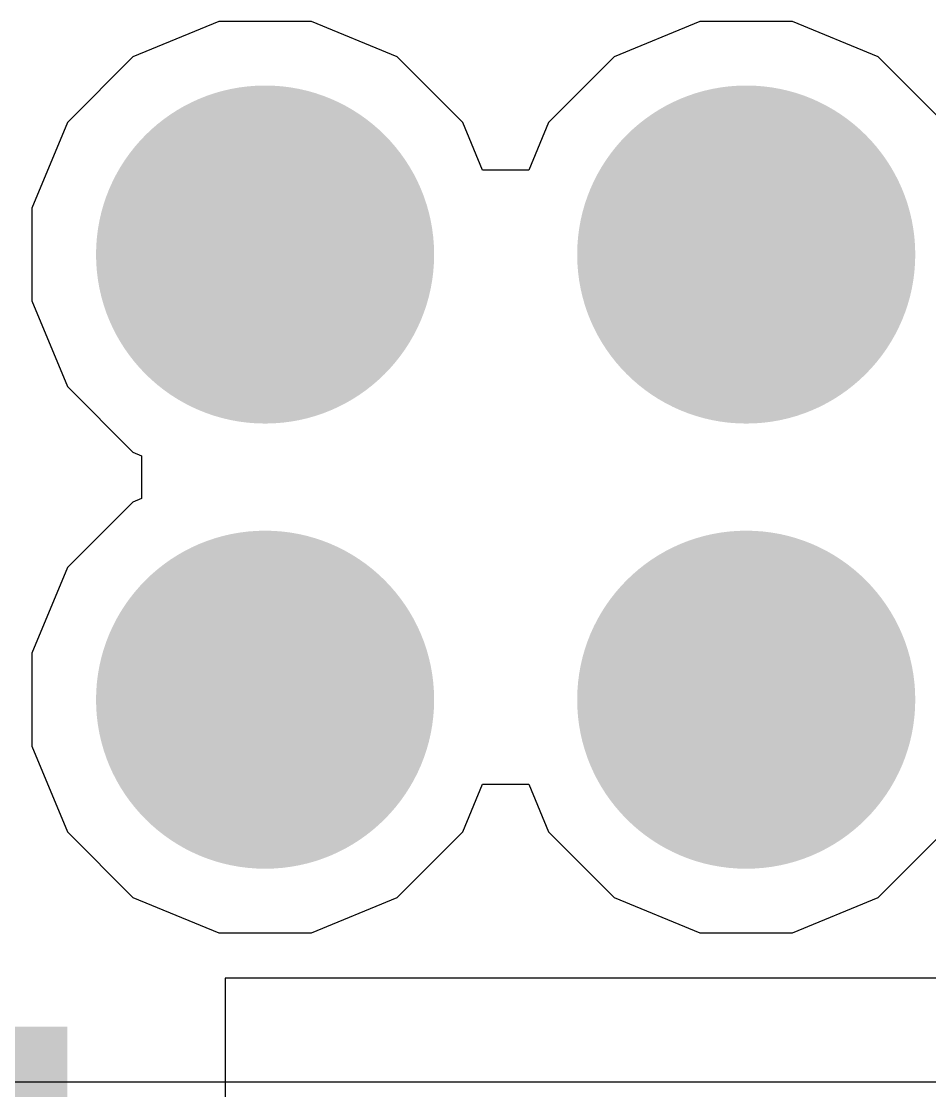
# Model space of a CAD drawing. Header units: inches. Extents: x -4 to 5258, y -4 to 5281.
# Drawn here: x 55.035 to 57.192, y 83.386 to 85.926 of the extents above; entities that cross this region are included whole.
import ezdxf

# ---------------------------------------------------------------- set-up
doc = ezdxf.new("R2010")
doc.units = ezdxf.units.IN
for name, color, linetype in [('Bottom Layer', 5, 'Continuous'), ('Bottom Solder', 6, 'Continuous'), ('Drill Drawing', 1, 'Continuous'), ('Layer 1', 16, 'Continuous'), ('Layer 2', 76, 'Continuous'), ('Top Layer', 1, 'Continuous'), ('Top Overlay', 2, 'Continuous'), ('Top Solder', 216, 'Continuous'), ('Via Holes', 16, 'Continuous')]:
    doc.layers.add(name, color=color, linetype=linetype)

# ---------------------------------------------------------------- blocks, each defined once
blk = doc.blocks.new('SOIC_8_12')
at = {"layer": 'Top Overlay'}
blk.add_hatch(color=2, dxfattribs=at).paths.add_polyline_path([(-1.8296, 1.5744), (-1.4994, 1.5744), (-1.4994, 2.2348), (-1.8296, 2.2348)])

msp = doc.modelspace()

# ---------------------------------------------------------------- hatches: boundary and pattern name
at = {"layer": 'Bottom Layer'}
h = msp.add_hatch(color=5, dxfattribs=at)
edge = h.paths.add_edge_path()
edge.add_arc((55.6137, 85.3725), 0.3, 0, 360)
h = msp.add_hatch(color=5, dxfattribs=at)
edge = h.paths.add_edge_path()
edge.add_arc((56.7567, 85.3725), 0.3, 0, 360)
h = msp.add_hatch(color=5, dxfattribs=at)
edge = h.paths.add_edge_path()
edge.add_arc((55.6137, 84.3148), 0.3, 0, 360)
h = msp.add_hatch(color=5, dxfattribs=at)
edge = h.paths.add_edge_path()
edge.add_arc((56.7567, 84.3148), 0.3, 0, 360)
at = {"layer": 'Bottom Solder'}
h = msp.add_hatch(color=6, dxfattribs=at)
edge = h.paths.add_edge_path()
edge.add_arc((55.6137, 85.3725), 0.4016, 0, 360)
h = msp.add_hatch(color=6, dxfattribs=at)
edge = h.paths.add_edge_path()
edge.add_arc((56.7567, 85.3725), 0.4016, 0, 360)
h = msp.add_hatch(color=6, dxfattribs=at)
edge = h.paths.add_edge_path()
edge.add_arc((55.6137, 84.3148), 0.4016, 0, 360)
h = msp.add_hatch(color=6, dxfattribs=at)
edge = h.paths.add_edge_path()
edge.add_arc((56.7567, 84.3148), 0.4016, 0, 360)
at = {"layer": 'Layer 1'}
h = msp.add_hatch(color=16, dxfattribs=at)
edge = h.paths.add_edge_path()
edge.add_arc((55.6137, 85.3725), 0.3, 0, 360)
h = msp.add_hatch(color=16, dxfattribs=at)
edge = h.paths.add_edge_path()
edge.add_arc((56.7567, 85.3725), 0.3, 0, 360)
h = msp.add_hatch(color=16, dxfattribs=at)
edge = h.paths.add_edge_path()
edge.add_arc((55.6137, 84.3148), 0.3, 0, 360)
h = msp.add_hatch(color=16, dxfattribs=at)
edge = h.paths.add_edge_path()
edge.add_arc((56.7567, 84.3148), 0.3, 0, 360)
at = {"layer": 'Layer 2'}
h = msp.add_hatch(color=76, dxfattribs=at)
edge = h.paths.add_edge_path()
edge.add_arc((55.6137, 85.3725), 0.3, 0, 360)
h = msp.add_hatch(color=76, dxfattribs=at)
edge = h.paths.add_edge_path()
edge.add_arc((56.7567, 85.3725), 0.3, 0, 360)
h = msp.add_hatch(color=76, dxfattribs=at)
edge = h.paths.add_edge_path()
edge.add_arc((55.6137, 84.3148), 0.3, 0, 360)
h = msp.add_hatch(color=76, dxfattribs=at)
edge = h.paths.add_edge_path()
edge.add_arc((56.7567, 84.3148), 0.3, 0, 360)
at = {"layer": 'Top Layer'}
h = msp.add_hatch(color=1, dxfattribs=at)
edge = h.paths.add_edge_path()
edge.add_arc((55.6137, 85.3725), 0.3, 0, 360)
h = msp.add_hatch(color=1, dxfattribs=at)
edge = h.paths.add_edge_path()
edge.add_arc((56.7567, 85.3725), 0.3, 0, 360)
h = msp.add_hatch(color=1, dxfattribs=at)
edge = h.paths.add_edge_path()
edge.add_arc((55.6137, 84.3148), 0.3, 0, 360)
h = msp.add_hatch(color=1, dxfattribs=at)
edge = h.paths.add_edge_path()
edge.add_arc((56.7567, 84.3148), 0.3, 0, 360)
at = {"layer": 'Top Solder'}
h = msp.add_hatch(color=216, dxfattribs=at)
edge = h.paths.add_edge_path()
edge.add_arc((55.6137, 85.3725), 0.4016, 0, 360)
h = msp.add_hatch(color=216, dxfattribs=at)
edge = h.paths.add_edge_path()
edge.add_arc((56.7567, 85.3725), 0.4016, 0, 360)
h = msp.add_hatch(color=216, dxfattribs=at)
edge = h.paths.add_edge_path()
edge.add_arc((55.6137, 84.3148), 0.4016, 0, 360)
h = msp.add_hatch(color=216, dxfattribs=at)
edge = h.paths.add_edge_path()
edge.add_arc((56.7567, 84.3148), 0.4016, 0, 360)
at = {"layer": 'Via Holes'}
h = msp.add_hatch(color=7, dxfattribs=at)
edge = h.paths.add_edge_path()
edge.add_arc((55.6137, 85.3725), 0.15, 0, 360)
h = msp.add_hatch(color=7, dxfattribs=at)
edge = h.paths.add_edge_path()
edge.add_arc((56.7567, 85.3725), 0.15, 0, 360)
h = msp.add_hatch(color=7, dxfattribs=at)
edge = h.paths.add_edge_path()
edge.add_arc((55.6137, 84.3148), 0.15, 0, 360)
h = msp.add_hatch(color=7, dxfattribs=at)
edge = h.paths.add_edge_path()
edge.add_arc((56.7567, 84.3148), 0.15, 0, 360)

# ---------------------------------------------------------------- linework, layer by layer
at = {"layer": 'Bottom Layer'}
for p, q in [((55.5035, 85.9265), (55.2999, 85.8421)), ((55.7239, 85.9265), (55.5035, 85.9265)), ((55.9275, 85.8421), (55.7239, 85.9265)), ((56.6465, 85.9265), (56.4429, 85.8421)), ((56.8669, 85.9265), (56.6465, 85.9265)), ((57.0705, 85.8421), (56.8669, 85.9265)), ((55.2999, 85.8421), (55.144, 85.6863)), ((56.0833, 85.6863), (55.9275, 85.8421)), ((56.4429, 85.8421), (56.287, 85.6863)), ((57.2263, 85.6863), (57.0705, 85.8421)), ((55.144, 85.6863), (55.0597, 85.4827)), ((56.1302, 85.5732), (56.0833, 85.6863)), ((56.287, 85.6863), (56.2402, 85.5732)), ((56.2402, 85.5732), (56.1302, 85.5732)), ((55.0597, 85.4827), (55.0597, 85.2623)), ((55.0597, 85.2623), (55.144, 85.0586)), ((55.144, 85.0586), (55.2999, 84.9028)), ((55.2999, 84.9028), (55.3201, 84.8944)), ((55.3201, 84.8944), (55.3201, 84.7928)), ((55.2999, 84.7844), (55.144, 84.6286)), ((55.3201, 84.7928), (55.2999, 84.7844)), ((55.144, 84.6286), (55.0597, 84.425)), ((55.0597, 84.425), (55.0597, 84.2046)), ((55.0597, 84.2046), (55.144, 84.001)), ((56.0833, 84.001), (56.1302, 84.1141)), ((56.1302, 84.1141), (56.2402, 84.1141)), ((56.2402, 84.1141), (56.287, 84.001)), ((55.144, 84.001), (55.2999, 83.8451)), ((55.9275, 83.8451), (56.0833, 84.001)), ((56.287, 84.001), (56.4429, 83.8451)), ((57.0705, 83.8451), (57.2263, 84.001)), ((55.2999, 83.8451), (55.5035, 83.7608)), ((55.7239, 83.7608), (55.9275, 83.8451)), ((56.4429, 83.8451), (56.6465, 83.7608)), ((56.8669, 83.7608), (57.0705, 83.8451)), ((55.5035, 83.7608), (55.7239, 83.7608)), ((56.6465, 83.7608), (56.8669, 83.7608))]:
    msp.add_line(p, q, dxfattribs=at)
at = {"layer": 'Drill Drawing'}
for points in [[(55.4867, 85.4995, 0.0508, 0.0508, 0), (55.4867, 85.6265, 0.0508, 0.0508, 0)], [(55.4867, 85.6265, 0.0508, 0.0508, 0), (55.7407, 85.6265, 0.0508, 0.0508, 0)], [(55.7407, 85.4995, 0.0508, 0.0508, 0), (55.7407, 85.6265, 0.0508, 0.0508, 0)], [(56.6297, 85.4995, 0.0508, 0.0508, 0), (56.6297, 85.6265, 0.0508, 0.0508, 0)], [(56.6297, 85.6265, 0.0508, 0.0508, 0), (56.8837, 85.6265, 0.0508, 0.0508, 0)], [(56.8837, 85.4995, 0.0508, 0.0508, 0), (56.8837, 85.6265, 0.0508, 0.0508, 0)], [(55.5375, 85.4487, 0.0508, 0.0508, 0), (55.5375, 85.5249, 0.0508, 0.0508, 0)], [(55.5375, 85.5249, 0.0508, 0.0508, 0), (55.6899, 85.5249, 0.0508, 0.0508, 0)], [(55.6899, 85.4487, 0.0508, 0.0508, 0), (55.6899, 85.5249, 0.0508, 0.0508, 0)], [(56.6805, 85.4487, 0.0508, 0.0508, 0), (56.6805, 85.5249, 0.0508, 0.0508, 0)], [(56.6805, 85.5249, 0.0508, 0.0508, 0), (56.8329, 85.5249, 0.0508, 0.0508, 0)], [(56.8329, 85.4487, 0.0508, 0.0508, 0), (56.8329, 85.5249, 0.0508, 0.0508, 0)], [(55.3597, 85.2455, 0.0508, 0.0508, 0), (55.3597, 85.4995, 0.0508, 0.0508, 0)], [(55.3597, 85.4995, 0.0508, 0.0508, 0), (55.4867, 85.4995, 0.0508, 0.0508, 0)], [(55.7407, 85.4995, 0.0508, 0.0508, 0), (55.8677, 85.4995, 0.0508, 0.0508, 0)], [(55.8677, 85.2455, 0.0508, 0.0508, 0), (55.8677, 85.4995, 0.0508, 0.0508, 0)], [(56.5027, 85.2455, 0.0508, 0.0508, 0), (56.5027, 85.4995, 0.0508, 0.0508, 0)], [(56.5027, 85.4995, 0.0508, 0.0508, 0), (56.6297, 85.4995, 0.0508, 0.0508, 0)], [(56.8837, 85.4995, 0.0508, 0.0508, 0), (57.0107, 85.4995, 0.0508, 0.0508, 0)], [(57.0107, 85.2455, 0.0508, 0.0508, 0), (57.0107, 85.4995, 0.0508, 0.0508, 0)], [(55.4613, 85.2963, 0.0508, 0.0508, 0), (55.4613, 85.4487, 0.0508, 0.0508, 0)], [(55.4613, 85.4487, 0.0508, 0.0508, 0), (55.5375, 85.4487, 0.0508, 0.0508, 0)], [(55.6899, 85.4487, 0.0508, 0.0508, 0), (55.7661, 85.4487, 0.0508, 0.0508, 0)], [(55.7661, 85.2963, 0.0508, 0.0508, 0), (55.7661, 85.4487, 0.0508, 0.0508, 0)], [(56.6043, 85.2963, 0.0508, 0.0508, 0), (56.6043, 85.4487, 0.0508, 0.0508, 0)], [(56.6043, 85.4487, 0.0508, 0.0508, 0), (56.6805, 85.4487, 0.0508, 0.0508, 0)], [(56.8329, 85.4487, 0.0508, 0.0508, 0), (56.9091, 85.4487, 0.0508, 0.0508, 0)], [(56.9091, 85.2963, 0.0508, 0.0508, 0), (56.9091, 85.4487, 0.0508, 0.0508, 0)], [(55.4613, 85.2963, 0.0508, 0.0508, 0), (55.5375, 85.2963, 0.0508, 0.0508, 0)], [(55.5375, 85.2201, 0.0508, 0.0508, 0), (55.5375, 85.2963, 0.0508, 0.0508, 0)], [(55.6899, 85.2963, 0.0508, 0.0508, 0), (55.7661, 85.2963, 0.0508, 0.0508, 0)], [(55.6899, 85.2201, 0.0508, 0.0508, 0), (55.6899, 85.2963, 0.0508, 0.0508, 0)], [(56.6043, 85.2963, 0.0508, 0.0508, 0), (56.6805, 85.2963, 0.0508, 0.0508, 0)], [(56.6805, 85.2201, 0.0508, 0.0508, 0), (56.6805, 85.2963, 0.0508, 0.0508, 0)], [(56.8329, 85.2963, 0.0508, 0.0508, 0), (56.9091, 85.2963, 0.0508, 0.0508, 0)], [(56.8329, 85.2201, 0.0508, 0.0508, 0), (56.8329, 85.2963, 0.0508, 0.0508, 0)], [(55.3597, 85.2455, 0.0508, 0.0508, 0), (55.4867, 85.2455, 0.0508, 0.0508, 0)], [(55.4867, 85.1185, 0.0508, 0.0508, 0), (55.4867, 85.2455, 0.0508, 0.0508, 0)], [(55.7407, 85.2455, 0.0508, 0.0508, 0), (55.8677, 85.2455, 0.0508, 0.0508, 0)], [(55.7407, 85.1185, 0.0508, 0.0508, 0), (55.7407, 85.2455, 0.0508, 0.0508, 0)], [(56.5027, 85.2455, 0.0508, 0.0508, 0), (56.6297, 85.2455, 0.0508, 0.0508, 0)], [(56.6297, 85.1185, 0.0508, 0.0508, 0), (56.6297, 85.2455, 0.0508, 0.0508, 0)], [(56.8837, 85.2455, 0.0508, 0.0508, 0), (57.0107, 85.2455, 0.0508, 0.0508, 0)], [(56.8837, 85.1185, 0.0508, 0.0508, 0), (56.8837, 85.2455, 0.0508, 0.0508, 0)], [(55.5375, 85.2201, 0.0508, 0.0508, 0), (55.6899, 85.2201, 0.0508, 0.0508, 0)], [(56.6805, 85.2201, 0.0508, 0.0508, 0), (56.8329, 85.2201, 0.0508, 0.0508, 0)], [(55.4867, 85.1185, 0.0508, 0.0508, 0), (55.7407, 85.1185, 0.0508, 0.0508, 0)], [(56.6297, 85.1185, 0.0508, 0.0508, 0), (56.8837, 85.1185, 0.0508, 0.0508, 0)], [(55.4867, 84.4418, 0.0508, 0.0508, 0), (55.4867, 84.5688, 0.0508, 0.0508, 0)], [(55.4867, 84.5688, 0.0508, 0.0508, 0), (55.7407, 84.5688, 0.0508, 0.0508, 0)], [(55.7407, 84.4418, 0.0508, 0.0508, 0), (55.7407, 84.5688, 0.0508, 0.0508, 0)], [(56.6297, 84.4418, 0.0508, 0.0508, 0), (56.6297, 84.5688, 0.0508, 0.0508, 0)], [(56.6297, 84.5688, 0.0508, 0.0508, 0), (56.8837, 84.5688, 0.0508, 0.0508, 0)], [(56.8837, 84.4418, 0.0508, 0.0508, 0), (56.8837, 84.5688, 0.0508, 0.0508, 0)], [(55.5375, 84.391, 0.0508, 0.0508, 0), (55.5375, 84.4672, 0.0508, 0.0508, 0)], [(55.5375, 84.4672, 0.0508, 0.0508, 0), (55.6899, 84.4672, 0.0508, 0.0508, 0)], [(55.6899, 84.391, 0.0508, 0.0508, 0), (55.6899, 84.4672, 0.0508, 0.0508, 0)], [(56.6805, 84.391, 0.0508, 0.0508, 0), (56.6805, 84.4672, 0.0508, 0.0508, 0)], [(56.6805, 84.4672, 0.0508, 0.0508, 0), (56.8329, 84.4672, 0.0508, 0.0508, 0)], [(56.8329, 84.391, 0.0508, 0.0508, 0), (56.8329, 84.4672, 0.0508, 0.0508, 0)], [(55.3597, 84.1878, 0.0508, 0.0508, 0), (55.3597, 84.4418, 0.0508, 0.0508, 0)], [(55.3597, 84.4418, 0.0508, 0.0508, 0), (55.4867, 84.4418, 0.0508, 0.0508, 0)], [(55.7407, 84.4418, 0.0508, 0.0508, 0), (55.8677, 84.4418, 0.0508, 0.0508, 0)], [(55.8677, 84.1878, 0.0508, 0.0508, 0), (55.8677, 84.4418, 0.0508, 0.0508, 0)], [(56.5027, 84.1878, 0.0508, 0.0508, 0), (56.5027, 84.4418, 0.0508, 0.0508, 0)], [(56.5027, 84.4418, 0.0508, 0.0508, 0), (56.6297, 84.4418, 0.0508, 0.0508, 0)], [(56.8837, 84.4418, 0.0508, 0.0508, 0), (57.0107, 84.4418, 0.0508, 0.0508, 0)], [(57.0107, 84.1878, 0.0508, 0.0508, 0), (57.0107, 84.4418, 0.0508, 0.0508, 0)], [(55.4613, 84.2386, 0.0508, 0.0508, 0), (55.4613, 84.391, 0.0508, 0.0508, 0)], [(55.4613, 84.391, 0.0508, 0.0508, 0), (55.5375, 84.391, 0.0508, 0.0508, 0)], [(55.6899, 84.391, 0.0508, 0.0508, 0), (55.7661, 84.391, 0.0508, 0.0508, 0)], [(55.7661, 84.2386, 0.0508, 0.0508, 0), (55.7661, 84.391, 0.0508, 0.0508, 0)], [(56.6043, 84.2386, 0.0508, 0.0508, 0), (56.6043, 84.391, 0.0508, 0.0508, 0)], [(56.6043, 84.391, 0.0508, 0.0508, 0), (56.6805, 84.391, 0.0508, 0.0508, 0)], [(56.8329, 84.391, 0.0508, 0.0508, 0), (56.9091, 84.391, 0.0508, 0.0508, 0)], [(56.9091, 84.2386, 0.0508, 0.0508, 0), (56.9091, 84.391, 0.0508, 0.0508, 0)], [(55.4613, 84.2386, 0.0508, 0.0508, 0), (55.5375, 84.2386, 0.0508, 0.0508, 0)], [(55.5375, 84.1624, 0.0508, 0.0508, 0), (55.5375, 84.2386, 0.0508, 0.0508, 0)], [(55.6899, 84.2386, 0.0508, 0.0508, 0), (55.7661, 84.2386, 0.0508, 0.0508, 0)], [(55.6899, 84.1624, 0.0508, 0.0508, 0), (55.6899, 84.2386, 0.0508, 0.0508, 0)], [(56.6043, 84.2386, 0.0508, 0.0508, 0), (56.6805, 84.2386, 0.0508, 0.0508, 0)], [(56.6805, 84.1624, 0.0508, 0.0508, 0), (56.6805, 84.2386, 0.0508, 0.0508, 0)], [(56.8329, 84.2386, 0.0508, 0.0508, 0), (56.9091, 84.2386, 0.0508, 0.0508, 0)], [(56.8329, 84.1624, 0.0508, 0.0508, 0), (56.8329, 84.2386, 0.0508, 0.0508, 0)], [(55.3597, 84.1878, 0.0508, 0.0508, 0), (55.4867, 84.1878, 0.0508, 0.0508, 0)], [(55.4867, 84.0608, 0.0508, 0.0508, 0), (55.4867, 84.1878, 0.0508, 0.0508, 0)], [(55.7407, 84.1878, 0.0508, 0.0508, 0), (55.8677, 84.1878, 0.0508, 0.0508, 0)], [(55.7407, 84.0608, 0.0508, 0.0508, 0), (55.7407, 84.1878, 0.0508, 0.0508, 0)], [(56.5027, 84.1878, 0.0508, 0.0508, 0), (56.6297, 84.1878, 0.0508, 0.0508, 0)], [(56.6297, 84.0608, 0.0508, 0.0508, 0), (56.6297, 84.1878, 0.0508, 0.0508, 0)], [(56.8837, 84.1878, 0.0508, 0.0508, 0), (57.0107, 84.1878, 0.0508, 0.0508, 0)], [(56.8837, 84.0608, 0.0508, 0.0508, 0), (56.8837, 84.1878, 0.0508, 0.0508, 0)], [(55.5375, 84.1624, 0.0508, 0.0508, 0), (55.6899, 84.1624, 0.0508, 0.0508, 0)], [(56.6805, 84.1624, 0.0508, 0.0508, 0), (56.8329, 84.1624, 0.0508, 0.0508, 0)], [(55.4867, 84.0608, 0.0508, 0.0508, 0), (55.7407, 84.0608, 0.0508, 0.0508, 0)], [(56.6297, 84.0608, 0.0508, 0.0508, 0), (56.8837, 84.0608, 0.0508, 0.0508, 0)]]:
    msp.add_lwpolyline(points, format="xyseb", dxfattribs=at)
for points in [[(55.474, 85.6265, 0.0254, 0.0254, 1), (55.4994, 85.6265, 0.0254, 0.0254, 1)], [(55.474, 85.6265, 0.0254, 0.0254, 1), (55.4994, 85.6265, 0.0254, 0.0254, 1)], [(55.728, 85.6265, 0.0254, 0.0254, 1), (55.7534, 85.6265, 0.0254, 0.0254, 1)], [(55.728, 85.6265, 0.0254, 0.0254, 1), (55.7534, 85.6265, 0.0254, 0.0254, 1)], [(56.617, 85.6265, 0.0254, 0.0254, 1), (56.6424, 85.6265, 0.0254, 0.0254, 1)], [(56.617, 85.6265, 0.0254, 0.0254, 1), (56.6424, 85.6265, 0.0254, 0.0254, 1)], [(56.871, 85.6265, 0.0254, 0.0254, 1), (56.8964, 85.6265, 0.0254, 0.0254, 1)], [(56.871, 85.6265, 0.0254, 0.0254, 1), (56.8964, 85.6265, 0.0254, 0.0254, 1)], [(55.5248, 85.5249, 0.0254, 0.0254, 1), (55.5502, 85.5249, 0.0254, 0.0254, 1)], [(55.5248, 85.5249, 0.0254, 0.0254, 1), (55.5502, 85.5249, 0.0254, 0.0254, 1)], [(55.6772, 85.5249, 0.0254, 0.0254, 1), (55.7026, 85.5249, 0.0254, 0.0254, 1)], [(55.6772, 85.5249, 0.0254, 0.0254, 1), (55.7026, 85.5249, 0.0254, 0.0254, 1)], [(56.6678, 85.5249, 0.0254, 0.0254, 1), (56.6932, 85.5249, 0.0254, 0.0254, 1)], [(56.6678, 85.5249, 0.0254, 0.0254, 1), (56.6932, 85.5249, 0.0254, 0.0254, 1)], [(56.8202, 85.5249, 0.0254, 0.0254, 1), (56.8456, 85.5249, 0.0254, 0.0254, 1)], [(56.8202, 85.5249, 0.0254, 0.0254, 1), (56.8456, 85.5249, 0.0254, 0.0254, 1)], [(55.347, 85.4995, 0.0254, 0.0254, 1), (55.3724, 85.4995, 0.0254, 0.0254, 1)], [(55.347, 85.4995, 0.0254, 0.0254, 1), (55.3724, 85.4995, 0.0254, 0.0254, 1)], [(55.474, 85.4995, 0.0254, 0.0254, 1), (55.4994, 85.4995, 0.0254, 0.0254, 1)], [(55.474, 85.4995, 0.0254, 0.0254, 1), (55.4994, 85.4995, 0.0254, 0.0254, 1)], [(55.728, 85.4995, 0.0254, 0.0254, 1), (55.7534, 85.4995, 0.0254, 0.0254, 1)], [(55.728, 85.4995, 0.0254, 0.0254, 1), (55.7534, 85.4995, 0.0254, 0.0254, 1)], [(55.855, 85.4995, 0.0254, 0.0254, 1), (55.8804, 85.4995, 0.0254, 0.0254, 1)], [(55.855, 85.4995, 0.0254, 0.0254, 1), (55.8804, 85.4995, 0.0254, 0.0254, 1)], [(56.49, 85.4995, 0.0254, 0.0254, 1), (56.5154, 85.4995, 0.0254, 0.0254, 1)], [(56.49, 85.4995, 0.0254, 0.0254, 1), (56.5154, 85.4995, 0.0254, 0.0254, 1)], [(56.617, 85.4995, 0.0254, 0.0254, 1), (56.6424, 85.4995, 0.0254, 0.0254, 1)], [(56.617, 85.4995, 0.0254, 0.0254, 1), (56.6424, 85.4995, 0.0254, 0.0254, 1)], [(56.871, 85.4995, 0.0254, 0.0254, 1), (56.8964, 85.4995, 0.0254, 0.0254, 1)], [(56.871, 85.4995, 0.0254, 0.0254, 1), (56.8964, 85.4995, 0.0254, 0.0254, 1)], [(56.998, 85.4995, 0.0254, 0.0254, 1), (57.0234, 85.4995, 0.0254, 0.0254, 1)], [(56.998, 85.4995, 0.0254, 0.0254, 1), (57.0234, 85.4995, 0.0254, 0.0254, 1)], [(55.4486, 85.4487, 0.0254, 0.0254, 1), (55.474, 85.4487, 0.0254, 0.0254, 1)], [(55.4486, 85.4487, 0.0254, 0.0254, 1), (55.474, 85.4487, 0.0254, 0.0254, 1)], [(55.5248, 85.4487, 0.0254, 0.0254, 1), (55.5502, 85.4487, 0.0254, 0.0254, 1)], [(55.5248, 85.4487, 0.0254, 0.0254, 1), (55.5502, 85.4487, 0.0254, 0.0254, 1)], [(55.6772, 85.4487, 0.0254, 0.0254, 1), (55.7026, 85.4487, 0.0254, 0.0254, 1)], [(55.6772, 85.4487, 0.0254, 0.0254, 1), (55.7026, 85.4487, 0.0254, 0.0254, 1)], [(55.7534, 85.4487, 0.0254, 0.0254, 1), (55.7788, 85.4487, 0.0254, 0.0254, 1)], [(55.7534, 85.4487, 0.0254, 0.0254, 1), (55.7788, 85.4487, 0.0254, 0.0254, 1)], [(56.5916, 85.4487, 0.0254, 0.0254, 1), (56.617, 85.4487, 0.0254, 0.0254, 1)], [(56.5916, 85.4487, 0.0254, 0.0254, 1), (56.617, 85.4487, 0.0254, 0.0254, 1)], [(56.6678, 85.4487, 0.0254, 0.0254, 1), (56.6932, 85.4487, 0.0254, 0.0254, 1)], [(56.6678, 85.4487, 0.0254, 0.0254, 1), (56.6932, 85.4487, 0.0254, 0.0254, 1)], [(56.8202, 85.4487, 0.0254, 0.0254, 1), (56.8456, 85.4487, 0.0254, 0.0254, 1)], [(56.8202, 85.4487, 0.0254, 0.0254, 1), (56.8456, 85.4487, 0.0254, 0.0254, 1)], [(56.8964, 85.4487, 0.0254, 0.0254, 1), (56.9218, 85.4487, 0.0254, 0.0254, 1)], [(56.8964, 85.4487, 0.0254, 0.0254, 1), (56.9218, 85.4487, 0.0254, 0.0254, 1)], [(55.4486, 85.2963, 0.0254, 0.0254, 1), (55.474, 85.2963, 0.0254, 0.0254, 1)], [(55.4486, 85.2963, 0.0254, 0.0254, 1), (55.474, 85.2963, 0.0254, 0.0254, 1)], [(55.5248, 85.2963, 0.0254, 0.0254, 1), (55.5502, 85.2963, 0.0254, 0.0254, 1)], [(55.5248, 85.2963, 0.0254, 0.0254, 1), (55.5502, 85.2963, 0.0254, 0.0254, 1)], [(55.6772, 85.2963, 0.0254, 0.0254, 1), (55.7026, 85.2963, 0.0254, 0.0254, 1)], [(55.6772, 85.2963, 0.0254, 0.0254, 1), (55.7026, 85.2963, 0.0254, 0.0254, 1)], [(55.7534, 85.2963, 0.0254, 0.0254, 1), (55.7788, 85.2963, 0.0254, 0.0254, 1)], [(55.7534, 85.2963, 0.0254, 0.0254, 1), (55.7788, 85.2963, 0.0254, 0.0254, 1)], [(56.5916, 85.2963, 0.0254, 0.0254, 1), (56.617, 85.2963, 0.0254, 0.0254, 1)], [(56.5916, 85.2963, 0.0254, 0.0254, 1), (56.617, 85.2963, 0.0254, 0.0254, 1)], [(56.6678, 85.2963, 0.0254, 0.0254, 1), (56.6932, 85.2963, 0.0254, 0.0254, 1)], [(56.6678, 85.2963, 0.0254, 0.0254, 1), (56.6932, 85.2963, 0.0254, 0.0254, 1)], [(56.8202, 85.2963, 0.0254, 0.0254, 1), (56.8456, 85.2963, 0.0254, 0.0254, 1)], [(56.8202, 85.2963, 0.0254, 0.0254, 1), (56.8456, 85.2963, 0.0254, 0.0254, 1)], [(56.8964, 85.2963, 0.0254, 0.0254, 1), (56.9218, 85.2963, 0.0254, 0.0254, 1)], [(56.8964, 85.2963, 0.0254, 0.0254, 1), (56.9218, 85.2963, 0.0254, 0.0254, 1)], [(55.347, 85.2455, 0.0254, 0.0254, 1), (55.3724, 85.2455, 0.0254, 0.0254, 1)], [(55.347, 85.2455, 0.0254, 0.0254, 1), (55.3724, 85.2455, 0.0254, 0.0254, 1)], [(55.474, 85.2455, 0.0254, 0.0254, 1), (55.4994, 85.2455, 0.0254, 0.0254, 1)], [(55.474, 85.2455, 0.0254, 0.0254, 1), (55.4994, 85.2455, 0.0254, 0.0254, 1)], [(55.728, 85.2455, 0.0254, 0.0254, 1), (55.7534, 85.2455, 0.0254, 0.0254, 1)], [(55.728, 85.2455, 0.0254, 0.0254, 1), (55.7534, 85.2455, 0.0254, 0.0254, 1)], [(55.855, 85.2455, 0.0254, 0.0254, 1), (55.8804, 85.2455, 0.0254, 0.0254, 1)], [(55.855, 85.2455, 0.0254, 0.0254, 1), (55.8804, 85.2455, 0.0254, 0.0254, 1)], [(56.49, 85.2455, 0.0254, 0.0254, 1), (56.5154, 85.2455, 0.0254, 0.0254, 1)], [(56.49, 85.2455, 0.0254, 0.0254, 1), (56.5154, 85.2455, 0.0254, 0.0254, 1)], [(56.617, 85.2455, 0.0254, 0.0254, 1), (56.6424, 85.2455, 0.0254, 0.0254, 1)], [(56.617, 85.2455, 0.0254, 0.0254, 1), (56.6424, 85.2455, 0.0254, 0.0254, 1)], [(56.871, 85.2455, 0.0254, 0.0254, 1), (56.8964, 85.2455, 0.0254, 0.0254, 1)], [(56.871, 85.2455, 0.0254, 0.0254, 1), (56.8964, 85.2455, 0.0254, 0.0254, 1)], [(56.998, 85.2455, 0.0254, 0.0254, 1), (57.0234, 85.2455, 0.0254, 0.0254, 1)], [(56.998, 85.2455, 0.0254, 0.0254, 1), (57.0234, 85.2455, 0.0254, 0.0254, 1)], [(55.5248, 85.2201, 0.0254, 0.0254, 1), (55.5502, 85.2201, 0.0254, 0.0254, 1)], [(55.5248, 85.2201, 0.0254, 0.0254, 1), (55.5502, 85.2201, 0.0254, 0.0254, 1)], [(55.6772, 85.2201, 0.0254, 0.0254, 1), (55.7026, 85.2201, 0.0254, 0.0254, 1)], [(55.6772, 85.2201, 0.0254, 0.0254, 1), (55.7026, 85.2201, 0.0254, 0.0254, 1)], [(56.6678, 85.2201, 0.0254, 0.0254, 1), (56.6932, 85.2201, 0.0254, 0.0254, 1)], [(56.6678, 85.2201, 0.0254, 0.0254, 1), (56.6932, 85.2201, 0.0254, 0.0254, 1)], [(56.8202, 85.2201, 0.0254, 0.0254, 1), (56.8456, 85.2201, 0.0254, 0.0254, 1)], [(56.8202, 85.2201, 0.0254, 0.0254, 1), (56.8456, 85.2201, 0.0254, 0.0254, 1)], [(55.474, 85.1185, 0.0254, 0.0254, 1), (55.4994, 85.1185, 0.0254, 0.0254, 1)], [(55.474, 85.1185, 0.0254, 0.0254, 1), (55.4994, 85.1185, 0.0254, 0.0254, 1)], [(55.728, 85.1185, 0.0254, 0.0254, 1), (55.7534, 85.1185, 0.0254, 0.0254, 1)], [(55.728, 85.1185, 0.0254, 0.0254, 1), (55.7534, 85.1185, 0.0254, 0.0254, 1)], [(56.617, 85.1185, 0.0254, 0.0254, 1), (56.6424, 85.1185, 0.0254, 0.0254, 1)], [(56.617, 85.1185, 0.0254, 0.0254, 1), (56.6424, 85.1185, 0.0254, 0.0254, 1)], [(56.871, 85.1185, 0.0254, 0.0254, 1), (56.8964, 85.1185, 0.0254, 0.0254, 1)], [(56.871, 85.1185, 0.0254, 0.0254, 1), (56.8964, 85.1185, 0.0254, 0.0254, 1)], [(55.474, 84.5688, 0.0254, 0.0254, 1), (55.4994, 84.5688, 0.0254, 0.0254, 1)], [(55.474, 84.5688, 0.0254, 0.0254, 1), (55.4994, 84.5688, 0.0254, 0.0254, 1)], [(55.728, 84.5688, 0.0254, 0.0254, 1), (55.7534, 84.5688, 0.0254, 0.0254, 1)], [(55.728, 84.5688, 0.0254, 0.0254, 1), (55.7534, 84.5688, 0.0254, 0.0254, 1)], [(56.617, 84.5688, 0.0254, 0.0254, 1), (56.6424, 84.5688, 0.0254, 0.0254, 1)], [(56.617, 84.5688, 0.0254, 0.0254, 1), (56.6424, 84.5688, 0.0254, 0.0254, 1)], [(56.871, 84.5688, 0.0254, 0.0254, 1), (56.8964, 84.5688, 0.0254, 0.0254, 1)], [(56.871, 84.5688, 0.0254, 0.0254, 1), (56.8964, 84.5688, 0.0254, 0.0254, 1)], [(55.5248, 84.4672, 0.0254, 0.0254, 1), (55.5502, 84.4672, 0.0254, 0.0254, 1)], [(55.5248, 84.4672, 0.0254, 0.0254, 1), (55.5502, 84.4672, 0.0254, 0.0254, 1)], [(55.6772, 84.4672, 0.0254, 0.0254, 1), (55.7026, 84.4672, 0.0254, 0.0254, 1)], [(55.6772, 84.4672, 0.0254, 0.0254, 1), (55.7026, 84.4672, 0.0254, 0.0254, 1)], [(56.6678, 84.4672, 0.0254, 0.0254, 1), (56.6932, 84.4672, 0.0254, 0.0254, 1)], [(56.6678, 84.4672, 0.0254, 0.0254, 1), (56.6932, 84.4672, 0.0254, 0.0254, 1)], [(56.8202, 84.4672, 0.0254, 0.0254, 1), (56.8456, 84.4672, 0.0254, 0.0254, 1)], [(56.8202, 84.4672, 0.0254, 0.0254, 1), (56.8456, 84.4672, 0.0254, 0.0254, 1)], [(55.347, 84.4418, 0.0254, 0.0254, 1), (55.3724, 84.4418, 0.0254, 0.0254, 1)], [(55.347, 84.4418, 0.0254, 0.0254, 1), (55.3724, 84.4418, 0.0254, 0.0254, 1)], [(55.474, 84.4418, 0.0254, 0.0254, 1), (55.4994, 84.4418, 0.0254, 0.0254, 1)], [(55.474, 84.4418, 0.0254, 0.0254, 1), (55.4994, 84.4418, 0.0254, 0.0254, 1)], [(55.728, 84.4418, 0.0254, 0.0254, 1), (55.7534, 84.4418, 0.0254, 0.0254, 1)], [(55.728, 84.4418, 0.0254, 0.0254, 1), (55.7534, 84.4418, 0.0254, 0.0254, 1)], [(55.855, 84.4418, 0.0254, 0.0254, 1), (55.8804, 84.4418, 0.0254, 0.0254, 1)], [(55.855, 84.4418, 0.0254, 0.0254, 1), (55.8804, 84.4418, 0.0254, 0.0254, 1)], [(56.49, 84.4418, 0.0254, 0.0254, 1), (56.5154, 84.4418, 0.0254, 0.0254, 1)], [(56.49, 84.4418, 0.0254, 0.0254, 1), (56.5154, 84.4418, 0.0254, 0.0254, 1)], [(56.617, 84.4418, 0.0254, 0.0254, 1), (56.6424, 84.4418, 0.0254, 0.0254, 1)], [(56.617, 84.4418, 0.0254, 0.0254, 1), (56.6424, 84.4418, 0.0254, 0.0254, 1)], [(56.871, 84.4418, 0.0254, 0.0254, 1), (56.8964, 84.4418, 0.0254, 0.0254, 1)], [(56.871, 84.4418, 0.0254, 0.0254, 1), (56.8964, 84.4418, 0.0254, 0.0254, 1)], [(56.998, 84.4418, 0.0254, 0.0254, 1), (57.0234, 84.4418, 0.0254, 0.0254, 1)], [(56.998, 84.4418, 0.0254, 0.0254, 1), (57.0234, 84.4418, 0.0254, 0.0254, 1)], [(55.4486, 84.391, 0.0254, 0.0254, 1), (55.474, 84.391, 0.0254, 0.0254, 1)], [(55.4486, 84.391, 0.0254, 0.0254, 1), (55.474, 84.391, 0.0254, 0.0254, 1)], [(55.5248, 84.391, 0.0254, 0.0254, 1), (55.5502, 84.391, 0.0254, 0.0254, 1)], [(55.5248, 84.391, 0.0254, 0.0254, 1), (55.5502, 84.391, 0.0254, 0.0254, 1)], [(55.6772, 84.391, 0.0254, 0.0254, 1), (55.7026, 84.391, 0.0254, 0.0254, 1)], [(55.6772, 84.391, 0.0254, 0.0254, 1), (55.7026, 84.391, 0.0254, 0.0254, 1)], [(55.7534, 84.391, 0.0254, 0.0254, 1), (55.7788, 84.391, 0.0254, 0.0254, 1)], [(55.7534, 84.391, 0.0254, 0.0254, 1), (55.7788, 84.391, 0.0254, 0.0254, 1)], [(56.5916, 84.391, 0.0254, 0.0254, 1), (56.617, 84.391, 0.0254, 0.0254, 1)], [(56.5916, 84.391, 0.0254, 0.0254, 1), (56.617, 84.391, 0.0254, 0.0254, 1)], [(56.6678, 84.391, 0.0254, 0.0254, 1), (56.6932, 84.391, 0.0254, 0.0254, 1)], [(56.6678, 84.391, 0.0254, 0.0254, 1), (56.6932, 84.391, 0.0254, 0.0254, 1)], [(56.8202, 84.391, 0.0254, 0.0254, 1), (56.8456, 84.391, 0.0254, 0.0254, 1)], [(56.8202, 84.391, 0.0254, 0.0254, 1), (56.8456, 84.391, 0.0254, 0.0254, 1)], [(56.8964, 84.391, 0.0254, 0.0254, 1), (56.9218, 84.391, 0.0254, 0.0254, 1)], [(56.8964, 84.391, 0.0254, 0.0254, 1), (56.9218, 84.391, 0.0254, 0.0254, 1)], [(55.4486, 84.2386, 0.0254, 0.0254, 1), (55.474, 84.2386, 0.0254, 0.0254, 1)], [(55.4486, 84.2386, 0.0254, 0.0254, 1), (55.474, 84.2386, 0.0254, 0.0254, 1)], [(55.5248, 84.2386, 0.0254, 0.0254, 1), (55.5502, 84.2386, 0.0254, 0.0254, 1)], [(55.5248, 84.2386, 0.0254, 0.0254, 1), (55.5502, 84.2386, 0.0254, 0.0254, 1)], [(55.6772, 84.2386, 0.0254, 0.0254, 1), (55.7026, 84.2386, 0.0254, 0.0254, 1)], [(55.6772, 84.2386, 0.0254, 0.0254, 1), (55.7026, 84.2386, 0.0254, 0.0254, 1)], [(55.7534, 84.2386, 0.0254, 0.0254, 1), (55.7788, 84.2386, 0.0254, 0.0254, 1)], [(55.7534, 84.2386, 0.0254, 0.0254, 1), (55.7788, 84.2386, 0.0254, 0.0254, 1)], [(56.5916, 84.2386, 0.0254, 0.0254, 1), (56.617, 84.2386, 0.0254, 0.0254, 1)], [(56.5916, 84.2386, 0.0254, 0.0254, 1), (56.617, 84.2386, 0.0254, 0.0254, 1)], [(56.6678, 84.2386, 0.0254, 0.0254, 1), (56.6932, 84.2386, 0.0254, 0.0254, 1)], [(56.6678, 84.2386, 0.0254, 0.0254, 1), (56.6932, 84.2386, 0.0254, 0.0254, 1)], [(56.8202, 84.2386, 0.0254, 0.0254, 1), (56.8456, 84.2386, 0.0254, 0.0254, 1)], [(56.8202, 84.2386, 0.0254, 0.0254, 1), (56.8456, 84.2386, 0.0254, 0.0254, 1)], [(56.8964, 84.2386, 0.0254, 0.0254, 1), (56.9218, 84.2386, 0.0254, 0.0254, 1)], [(56.8964, 84.2386, 0.0254, 0.0254, 1), (56.9218, 84.2386, 0.0254, 0.0254, 1)], [(55.347, 84.1878, 0.0254, 0.0254, 1), (55.3724, 84.1878, 0.0254, 0.0254, 1)], [(55.347, 84.1878, 0.0254, 0.0254, 1), (55.3724, 84.1878, 0.0254, 0.0254, 1)], [(55.474, 84.1878, 0.0254, 0.0254, 1), (55.4994, 84.1878, 0.0254, 0.0254, 1)], [(55.474, 84.1878, 0.0254, 0.0254, 1), (55.4994, 84.1878, 0.0254, 0.0254, 1)], [(55.728, 84.1878, 0.0254, 0.0254, 1), (55.7534, 84.1878, 0.0254, 0.0254, 1)], [(55.728, 84.1878, 0.0254, 0.0254, 1), (55.7534, 84.1878, 0.0254, 0.0254, 1)], [(55.855, 84.1878, 0.0254, 0.0254, 1), (55.8804, 84.1878, 0.0254, 0.0254, 1)], [(55.855, 84.1878, 0.0254, 0.0254, 1), (55.8804, 84.1878, 0.0254, 0.0254, 1)], [(56.49, 84.1878, 0.0254, 0.0254, 1), (56.5154, 84.1878, 0.0254, 0.0254, 1)], [(56.49, 84.1878, 0.0254, 0.0254, 1), (56.5154, 84.1878, 0.0254, 0.0254, 1)], [(56.617, 84.1878, 0.0254, 0.0254, 1), (56.6424, 84.1878, 0.0254, 0.0254, 1)], [(56.617, 84.1878, 0.0254, 0.0254, 1), (56.6424, 84.1878, 0.0254, 0.0254, 1)], [(56.871, 84.1878, 0.0254, 0.0254, 1), (56.8964, 84.1878, 0.0254, 0.0254, 1)], [(56.871, 84.1878, 0.0254, 0.0254, 1), (56.8964, 84.1878, 0.0254, 0.0254, 1)], [(56.998, 84.1878, 0.0254, 0.0254, 1), (57.0234, 84.1878, 0.0254, 0.0254, 1)], [(56.998, 84.1878, 0.0254, 0.0254, 1), (57.0234, 84.1878, 0.0254, 0.0254, 1)], [(55.5248, 84.1624, 0.0254, 0.0254, 1), (55.5502, 84.1624, 0.0254, 0.0254, 1)], [(55.5248, 84.1624, 0.0254, 0.0254, 1), (55.5502, 84.1624, 0.0254, 0.0254, 1)], [(55.6772, 84.1624, 0.0254, 0.0254, 1), (55.7026, 84.1624, 0.0254, 0.0254, 1)], [(55.6772, 84.1624, 0.0254, 0.0254, 1), (55.7026, 84.1624, 0.0254, 0.0254, 1)], [(56.6678, 84.1624, 0.0254, 0.0254, 1), (56.6932, 84.1624, 0.0254, 0.0254, 1)], [(56.6678, 84.1624, 0.0254, 0.0254, 1), (56.6932, 84.1624, 0.0254, 0.0254, 1)], [(56.8202, 84.1624, 0.0254, 0.0254, 1), (56.8456, 84.1624, 0.0254, 0.0254, 1)], [(56.8202, 84.1624, 0.0254, 0.0254, 1), (56.8456, 84.1624, 0.0254, 0.0254, 1)], [(55.474, 84.0608, 0.0254, 0.0254, 1), (55.4994, 84.0608, 0.0254, 0.0254, 1)], [(55.474, 84.0608, 0.0254, 0.0254, 1), (55.4994, 84.0608, 0.0254, 0.0254, 1)], [(55.728, 84.0608, 0.0254, 0.0254, 1), (55.7534, 84.0608, 0.0254, 0.0254, 1)], [(55.728, 84.0608, 0.0254, 0.0254, 1), (55.7534, 84.0608, 0.0254, 0.0254, 1)], [(56.617, 84.0608, 0.0254, 0.0254, 1), (56.6424, 84.0608, 0.0254, 0.0254, 1)], [(56.617, 84.0608, 0.0254, 0.0254, 1), (56.6424, 84.0608, 0.0254, 0.0254, 1)], [(56.871, 84.0608, 0.0254, 0.0254, 1), (56.8964, 84.0608, 0.0254, 0.0254, 1)], [(56.871, 84.0608, 0.0254, 0.0254, 1), (56.8964, 84.0608, 0.0254, 0.0254, 1)]]:
    msp.add_lwpolyline(points, format="xyseb", close=True, dxfattribs=at)
at = {"layer": 'Layer 1'}
for p, q in [((55.5035, 85.9265), (55.2999, 85.8421)), ((55.7239, 85.9265), (55.5035, 85.9265)), ((55.9275, 85.8421), (55.7239, 85.9265)), ((56.6465, 85.9265), (56.4429, 85.8421)), ((56.8669, 85.9265), (56.6465, 85.9265)), ((57.0705, 85.8421), (56.8669, 85.9265)), ((55.2999, 85.8421), (55.144, 85.6863)), ((56.0833, 85.6863), (55.9275, 85.8421)), ((56.4429, 85.8421), (56.287, 85.6863)), ((57.2263, 85.6863), (57.0705, 85.8421)), ((55.144, 85.6863), (55.0597, 85.4827)), ((56.1302, 85.5732), (56.0833, 85.6863)), ((56.287, 85.6863), (56.2402, 85.5732)), ((56.2402, 85.5732), (56.1302, 85.5732)), ((55.0597, 85.4827), (55.0597, 85.2623)), ((55.0597, 85.2623), (55.144, 85.0586)), ((55.144, 85.0586), (55.2999, 84.9028)), ((55.2999, 84.9028), (55.3201, 84.8944)), ((55.3201, 84.8944), (55.3201, 84.7928)), ((55.2999, 84.7844), (55.144, 84.6286)), ((55.3201, 84.7928), (55.2999, 84.7844)), ((55.144, 84.6286), (55.0597, 84.425)), ((55.0597, 84.425), (55.0597, 84.2046)), ((55.0597, 84.2046), (55.144, 84.001)), ((56.0833, 84.001), (56.1302, 84.1141)), ((56.1302, 84.1141), (56.2402, 84.1141)), ((56.2402, 84.1141), (56.287, 84.001)), ((55.144, 84.001), (55.2999, 83.8451)), ((55.9275, 83.8451), (56.0833, 84.001)), ((56.287, 84.001), (56.4429, 83.8451)), ((57.0705, 83.8451), (57.2263, 84.001)), ((55.2999, 83.8451), (55.5035, 83.7608)), ((55.7239, 83.7608), (55.9275, 83.8451)), ((56.4429, 83.8451), (56.6465, 83.7608)), ((56.8669, 83.7608), (57.0705, 83.8451)), ((55.5035, 83.7608), (55.7239, 83.7608)), ((56.6465, 83.7608), (56.8669, 83.7608))]:
    msp.add_line(p, q, dxfattribs=at)
at = {"layer": 'Layer 2'}
msp.add_line((59.1326, 83.406), (54.0361, 83.406), dxfattribs=at)
at = {"layer": 'Top Layer'}
for p, q in [((59.2596, 83.6534), (55.5192, 83.6534)), ((55.5192, 83.6534), (55.5192, 81.4123))]:
    msp.add_line(p, q, dxfattribs=at)

# ---------------------------------------------------------------- block references
at = {"rotation": 90}
msp.add_blockref('SOIC_8_12', (56.7186, 85.037), dxfattribs=at)

doc.saveas('drawing.dxf')
